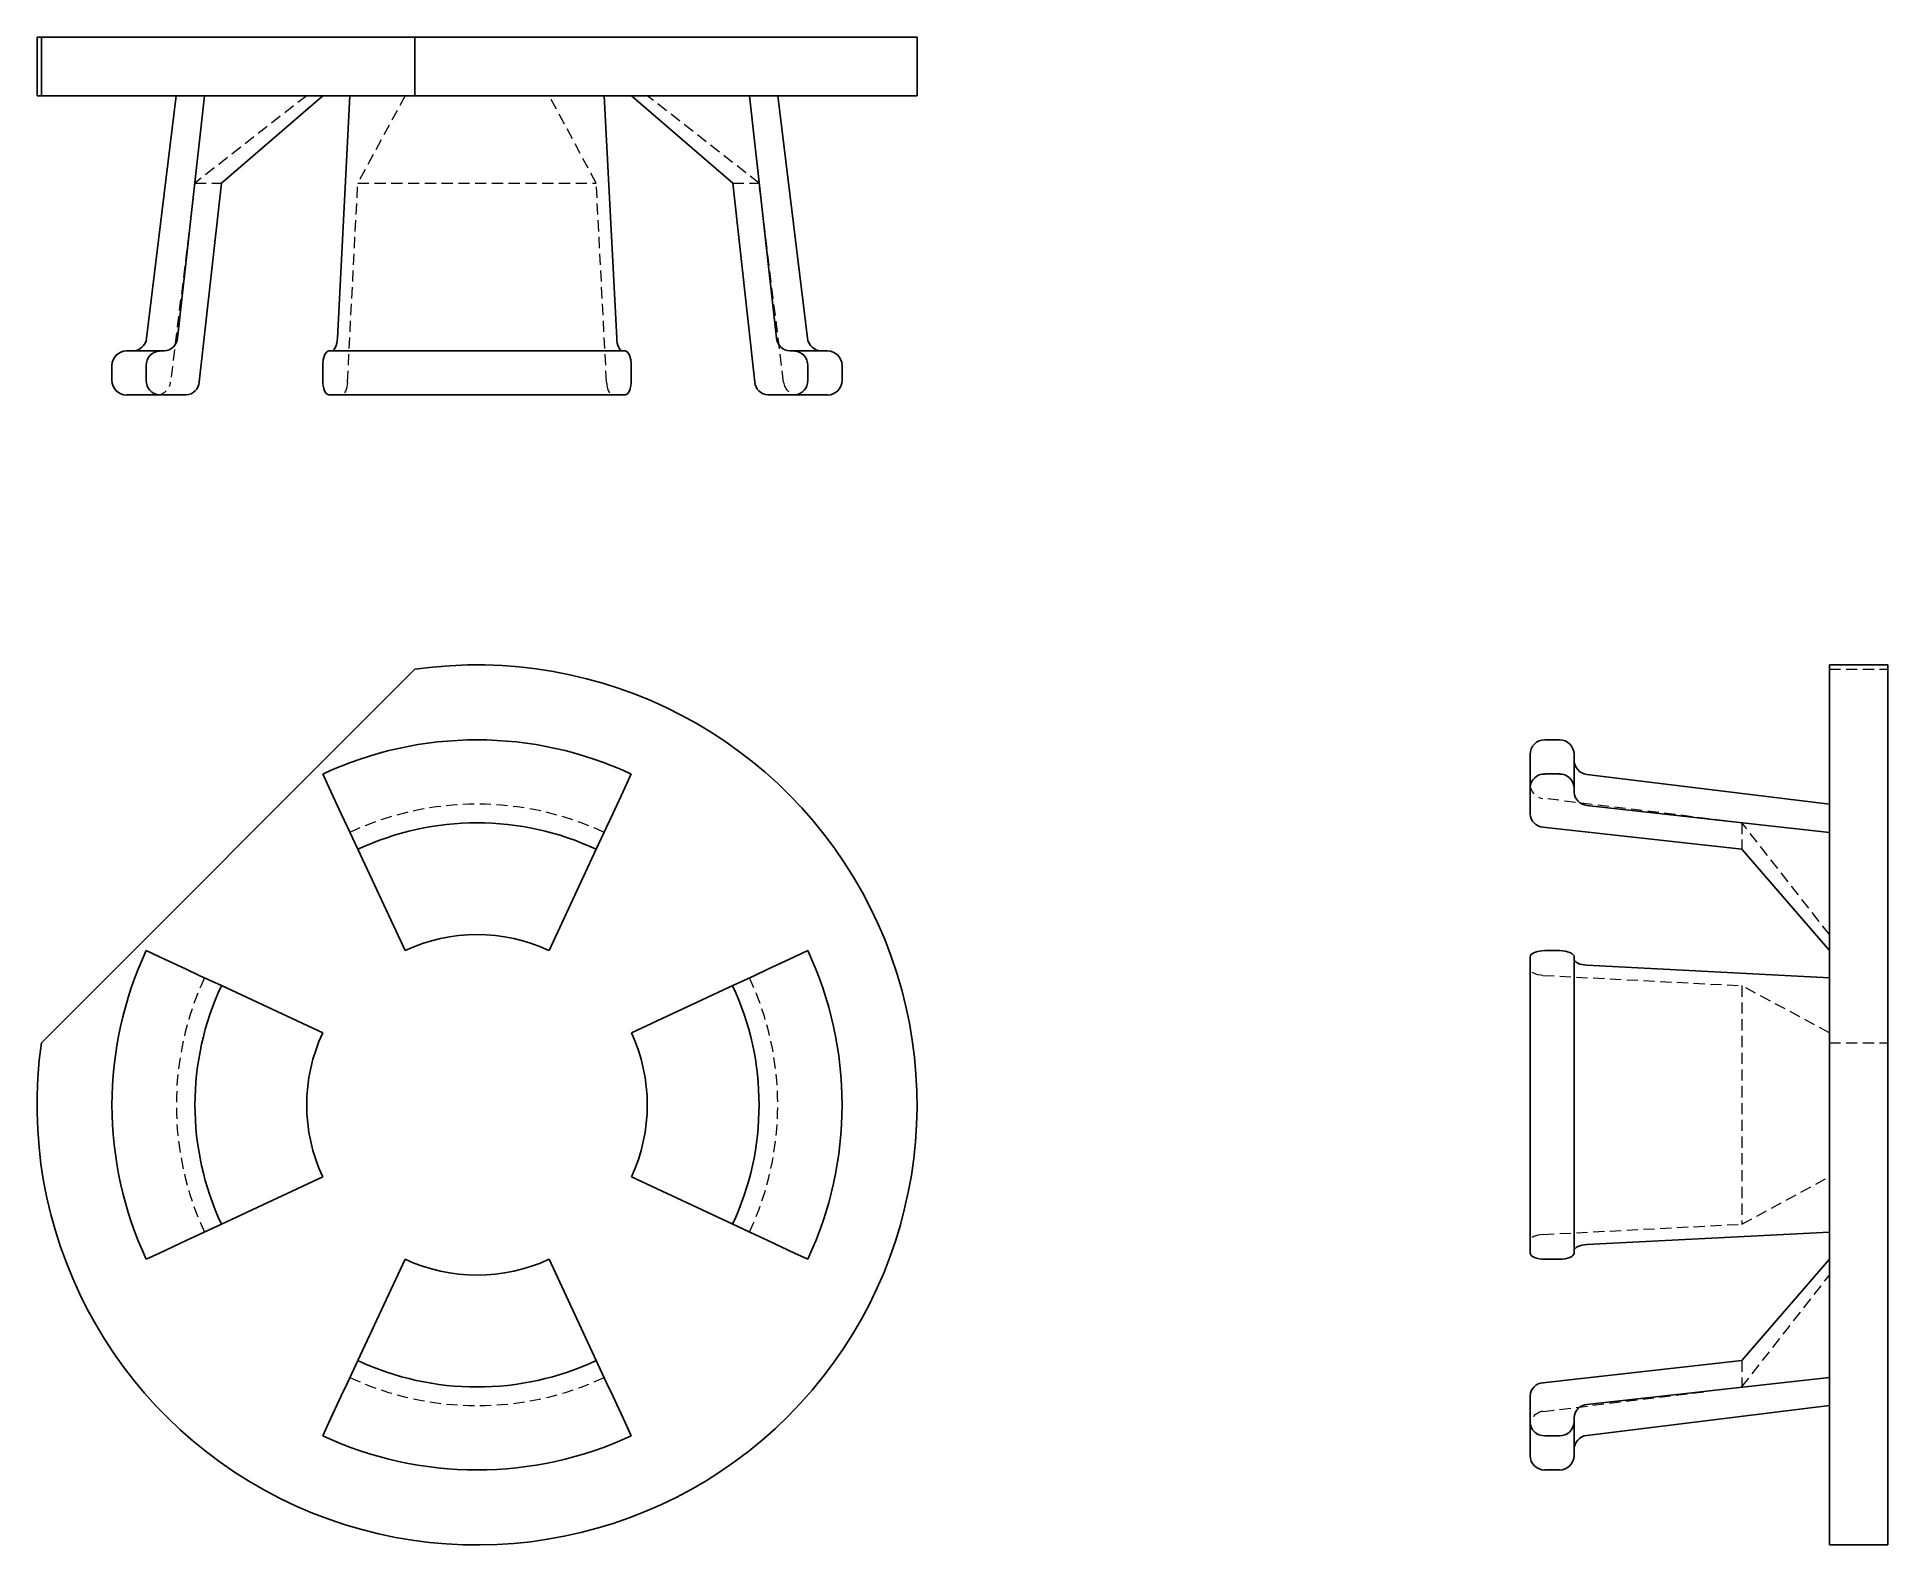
# Model space of a CAD drawing. Header units: millimetres. Extents: x 33 to 243, y 7 to 178.
import ezdxf

# ---------------------------------------------------------------- set-up
doc = ezdxf.new("R2010")
doc.units = ezdxf.units.MM
doc.linetypes.add('HIDDEN', pattern=[1.905, 1.27, -0.635])

msp = doc.modelspace()

# ---------------------------------------------------------------- linework, layer by layer
at = {"color": 7, "linetype": 'Continuous', "lineweight": 25}
for p, q in [((33, 178.33), (33, 171.67)), ((33, 178.33), (33.5, 178.33)), ((33.5, 171.67), (33.5, 178.33)), ((33.5, 178.33), (75.93, 178.33)), ((75.93, 171.67), (75.93, 178.33)), ((75.93, 178.33), (133, 178.33)), ((133, 171.67), (133, 178.33)), ((33, 171.67), (33.5, 171.67)), ((33.5, 171.67), (75.93, 171.67)), ((48.83, 171.67), (45.45, 144.13)), ((52.03, 171.67), (48.97, 144.13)), ((53.95, 161.74), (65.46, 171.67)), ((68.56, 171.67), (67.13, 144.13)), ((75.93, 171.67), (133, 171.67)), ((97.44, 171.67), (98.87, 144.13)), ((100.54, 171.67), (112.05, 161.74)), ((113.97, 171.67), (117.03, 144.13)), ((120.55, 144.13), (117.17, 171.67)), ((51.43, 139.13), (53.95, 161.74)), ((114.57, 139.13), (112.05, 161.74)), ((41.52, 141), (41.52, 139.33)), ((43.18, 142.67), (46.91, 142.67)), ((45.4, 141), (45.4, 139.33)), ((47.47, 142.67), (46.91, 142.67)), ((65.47, 141), (65.47, 139.33)), ((66.17, 142.67), (99.83, 142.67)), ((100.53, 141), (100.53, 139.33)), ((118.53, 142.67), (119.09, 142.67)), ((119.09, 142.67), (122.82, 142.67)), ((120.6, 141), (120.6, 139.33)), ((124.48, 139.33), (124.48, 141)), ((43.18, 137.67), (46.91, 137.67)), ((46.91, 137.67), (49.94, 137.67)), ((66.17, 137.67), (99.83, 137.67)), ((119.09, 137.67), (116.06, 137.67)), ((119.09, 137.67), (122.82, 137.67)), ((33.5, 64.07), (75.93, 106.5)), ((243.33, 107), (236.67, 107)), ((236.67, 107), (236.67, 7)), ((243.33, 107), (243.33, 7)), ((202.67, 96.82), (202.67, 93.09)), ((206, 98.48), (204.33, 98.48)), ((207.67, 96.82), (207.67, 93.09)), ((66.17, 93.09), (65.47, 94.6)), ((66.17, 93.09), (67.58, 90.06)), ((99.83, 93.09), (98.42, 90.06)), ((99.83, 93.09), (100.53, 94.6)), ((202.67, 93.09), (202.67, 90.06)), ((206, 94.6), (204.33, 94.6)), ((207.67, 92.53), (207.67, 93.09)), ((236.67, 91.17), (209.13, 94.55)), ((236.67, 87.97), (209.13, 91.03)), ((68.28, 88.57), (67.58, 90.06)), ((68.28, 88.57), (69.45, 86.05)), ((97.72, 88.57), (96.55, 86.05)), ((97.72, 88.57), (98.42, 90.06)), ((204.13, 88.57), (226.74, 86.05)), ((74.82, 74.54), (69.45, 86.05)), ((96.55, 86.05), (91.18, 74.54)), ((226.74, 86.05), (236.67, 74.54)), ((46.91, 73.83), (45.4, 74.53)), ((46.91, 73.83), (49.94, 72.42)), ((119.09, 73.83), (116.06, 72.42)), ((119.09, 73.83), (120.6, 74.53)), ((202.67, 73.83), (202.67, 40.17)), ((206, 74.53), (204.33, 74.53)), ((207.67, 73.83), (207.67, 40.17)), ((51.43, 71.72), (49.94, 72.42)), ((51.43, 71.72), (53.95, 70.55)), ((114.57, 71.72), (112.05, 70.55)), ((114.57, 71.72), (116.06, 72.42)), ((236.67, 71.44), (209.13, 72.87)), ((53.95, 70.55), (65.46, 65.18)), ((100.54, 65.18), (112.05, 70.55)), ((65.46, 48.82), (53.95, 43.45)), ((112.05, 43.45), (100.54, 48.82)), ((51.43, 42.28), (49.94, 41.58)), ((51.43, 42.28), (53.95, 43.45)), ((114.57, 42.28), (112.05, 43.45)), ((114.57, 42.28), (116.06, 41.58)), ((236.67, 42.56), (209.13, 41.13)), ((46.91, 40.17), (45.4, 39.47)), ((46.91, 40.17), (49.94, 41.58)), ((119.09, 40.17), (116.06, 41.58)), ((119.09, 40.17), (120.6, 39.47)), ((69.45, 27.95), (74.82, 39.46)), ((91.18, 39.46), (96.55, 27.95)), ((206, 39.47), (204.33, 39.47)), ((236.67, 39.46), (226.74, 27.95)), ((68.28, 25.43), (69.45, 27.95)), ((97.72, 25.43), (96.55, 27.95)), ((204.13, 25.43), (226.74, 27.95)), ((68.28, 25.43), (67.58, 23.94)), ((97.72, 25.43), (98.42, 23.94)), ((236.67, 26.03), (209.13, 22.97)), ((66.17, 20.91), (67.58, 23.94)), ((99.83, 20.91), (98.42, 23.94)), ((202.67, 20.91), (202.67, 23.94)), ((207.67, 21.47), (207.67, 20.91)), ((209.13, 19.45), (236.67, 22.83)), ((66.17, 20.91), (65.47, 19.4)), ((99.83, 20.91), (100.53, 19.4)), ((202.67, 20.91), (202.67, 17.18)), ((206, 19.4), (204.33, 19.4)), ((207.67, 20.91), (207.67, 17.18)), ((204.33, 15.52), (206, 15.52)), ((236.67, 7), (243.33, 7))]:
    msp.add_line(p, q, dxfattribs=at)
at = {"color": 7, "linetype": 'HIDDEN', "lineweight": 18}
for p, q in [((63.65, 171.67), (50.95, 161.74)), ((74.82, 171.67), (69.45, 161.74)), ((96.55, 161.74), (91.18, 171.67)), ((115.05, 161.74), (102.35, 171.67)), ((50.95, 161.74), (48.17, 139.13)), ((50.95, 161.74), (53.95, 161.74)), ((68.28, 139.13), (69.45, 161.74)), ((69.45, 161.74), (96.55, 161.74)), ((97.72, 139.13), (96.55, 161.74)), ((112.05, 161.74), (115.05, 161.74)), ((117.83, 139.13), (115.05, 161.74)), ((236.67, 106.5), (243.33, 106.5)), ((226.74, 89.05), (204.13, 91.83)), ((226.74, 89.05), (226.74, 86.05)), ((236.67, 76.35), (226.74, 89.05)), ((204.13, 71.72), (226.74, 70.55)), ((226.74, 70.55), (226.74, 43.45)), ((236.67, 65.18), (226.74, 70.55)), ((236.67, 64.07), (243.33, 64.07)), ((226.74, 43.45), (236.67, 48.82)), ((204.13, 42.28), (226.74, 43.45)), ((226.74, 24.95), (236.67, 37.65)), ((226.74, 27.95), (226.74, 24.95)), ((204.13, 22.17), (226.74, 24.95))]:
    msp.add_line(p, q, dxfattribs=at)
at = {"color": 7, "linetype": 'Continuous', "lineweight": 25, "flags": 128}
for points in [[(67.13, 144.13), (67.1, 143.84), (67.06, 143.56), (66.99, 143.3), (66.9, 143.09), (66.8, 142.91), (66.68, 142.77), (66.56, 142.69), (66.43, 142.67)], [(98.87, 144.13), (98.9, 143.84), (98.94, 143.56), (99.01, 143.3), (99.1, 143.09), (99.2, 142.91), (99.32, 142.77), (99.44, 142.69), (99.57, 142.67)], [(65.47, 141), (65.48, 141.33), (65.52, 141.64), (65.59, 141.93), (65.68, 142.18), (65.78, 142.39), (65.9, 142.54), (66.04, 142.63), (66.17, 142.67)], [(100.53, 141), (100.52, 141.33), (100.48, 141.64), (100.41, 141.93), (100.32, 142.18), (100.22, 142.39), (100.1, 142.54), (99.96, 142.63), (99.83, 142.67)], [(66.17, 137.67), (66.04, 137.7), (65.9, 137.79), (65.78, 137.95), (65.68, 138.15), (65.59, 138.41), (65.52, 138.7), (65.48, 139.01), (65.47, 139.33)], [(99.83, 137.67), (99.96, 137.7), (100.1, 137.79), (100.22, 137.95), (100.32, 138.15), (100.41, 138.41), (100.48, 138.7), (100.52, 139.01), (100.53, 139.33)], [(202.67, 73.83), (202.7, 73.96), (202.79, 74.1), (202.95, 74.22), (203.15, 74.32), (203.41, 74.41), (203.7, 74.48), (204.01, 74.52), (204.33, 74.53)], [(206, 74.53), (206.33, 74.52), (206.64, 74.48), (206.93, 74.41), (207.18, 74.32), (207.39, 74.22), (207.54, 74.1), (207.63, 73.96), (207.67, 73.83)], [(209.13, 72.87), (208.84, 72.9), (208.56, 72.94), (208.3, 73.01), (208.09, 73.1), (207.91, 73.2), (207.77, 73.32), (207.69, 73.44), (207.67, 73.57)], [(202.67, 40.17), (202.7, 40.04), (202.79, 39.9), (202.95, 39.78), (203.15, 39.68), (203.41, 39.59), (203.7, 39.52), (204.01, 39.48), (204.33, 39.47)], [(206, 39.47), (206.33, 39.48), (206.64, 39.52), (206.93, 39.59), (207.18, 39.68), (207.39, 39.78), (207.54, 39.9), (207.63, 40.04), (207.67, 40.17)], [(209.13, 41.13), (208.84, 41.1), (208.56, 41.06), (208.3, 40.99), (208.09, 40.9), (207.91, 40.8), (207.77, 40.68), (207.69, 40.56), (207.67, 40.43)]]:
    msp.add_lwpolyline(points, dxfattribs=at)
at = {"color": 7, "linetype": 'HIDDEN', "lineweight": 18, "flags": 128}
for points in [[(68.28, 139.13), (68.25, 138.84), (68.21, 138.56), (68.14, 138.3), (68.05, 138.09), (67.95, 137.91), (67.83, 137.77), (67.71, 137.69), (67.58, 137.67)], [(97.72, 139.13), (97.75, 138.84), (97.79, 138.56), (97.86, 138.3), (97.95, 138.09), (98.05, 137.91), (98.17, 137.77), (98.29, 137.69), (98.42, 137.67)], [(204.13, 71.72), (203.84, 71.75), (203.56, 71.79), (203.3, 71.86), (203.09, 71.95), (202.91, 72.05), (202.77, 72.17), (202.69, 72.29), (202.67, 72.42)], [(204.13, 42.28), (203.84, 42.25), (203.56, 42.21), (203.3, 42.14), (203.09, 42.05), (202.91, 41.95), (202.77, 41.83), (202.69, 41.71), (202.67, 41.58)]]:
    msp.add_lwpolyline(points, dxfattribs=at)
at = {"color": 7, "linetype": 'Continuous', "lineweight": 25}
for centre, radius, start, end in [((43.8, 144.33), 1.67, 270, 353), ((47.4, 144.24), 1.57, 272.5094, 356.1099), ((118.6, 144.24), 1.57, 183.8901, 267.4906), ((122.2, 144.33), 1.67, 187, 270), ((43.18, 141), 1.67, 90, 180), ((47, 141.07), 1.59, 92.9521, 182.6753), ((119, 141.07), 1.59, 357.3247, 87.0479), ((122.82, 141), 1.67, 0, 90), ((43.18, 139.33), 1.67, 180, 270), ((47, 139.26), 1.59, 177.3247, 267.0479), ((49.87, 139.24), 1.57, 272.5094, 356.1099), ((116.13, 139.24), 1.57, 183.8901, 267.4906), ((119, 139.26), 1.59, 272.9521, 2.6753), ((122.82, 139.33), 1.67, 270, 0), ((83, 57), 50, 171.8699, 98.1301), ((83, 57), 41.48, 65, 115), ((204.33, 96.82), 1.67, 90, 180), ((206, 96.82), 1.67, 0, 90), ((209.33, 96.2), 1.67, 180, 263), ((204.26, 93), 1.59, 87.3247, 177.0479), ((206.07, 93), 1.59, 2.9521, 92.6753), ((209.24, 92.6), 1.57, 182.5094, 266.1099), ((83, 57), 32.05, 65, 115), ((204.24, 90.13), 1.57, 182.5094, 266.1099), ((83, 57), 19.35, 65, 115), ((83, 57), 41.48, 155, 205), ((83, 57), 41.48, 335, 25), ((83, 57), 32.05, 155, 205), ((83, 57), 32.05, 335, 25), ((83, 57), 19.35, 155, 205), ((83, 57), 19.35, 335, 25), ((83, 57), 19.35, 245, 295), ((83, 57), 32.05, 245, 295), ((204.24, 23.87), 1.57, 93.8901, 177.4906), ((209.24, 21.4), 1.57, 93.8901, 177.4906), ((83, 57), 41.48, 245, 295), ((204.26, 21), 1.59, 182.9521, 272.6753), ((206.07, 21), 1.59, 267.3247, 357.0479), ((209.33, 17.8), 1.67, 97, 180), ((204.33, 17.18), 1.67, 180, 270), ((206, 17.18), 1.67, 270, 0)]:
    msp.add_arc(centre, radius, start, end, dxfattribs=at)
at = {"color": 7, "linetype": 'HIDDEN', "lineweight": 18}
for centre, radius, start, end in [((46.52, 139.33), 1.67, 270, 353), ((119.48, 139.33), 1.67, 187, 270), ((204.33, 93.48), 1.67, 180, 263), ((83, 57), 34.17, 65, 115), ((83, 57), 34.17, 155, 205), ((83, 57), 34.17, 335, 25), ((83, 57), 34.17, 245, 295), ((204.33, 20.52), 1.67, 97, 180)]:
    msp.add_arc(centre, radius, start, end, dxfattribs=at)

doc.saveas('drawing.dxf')
